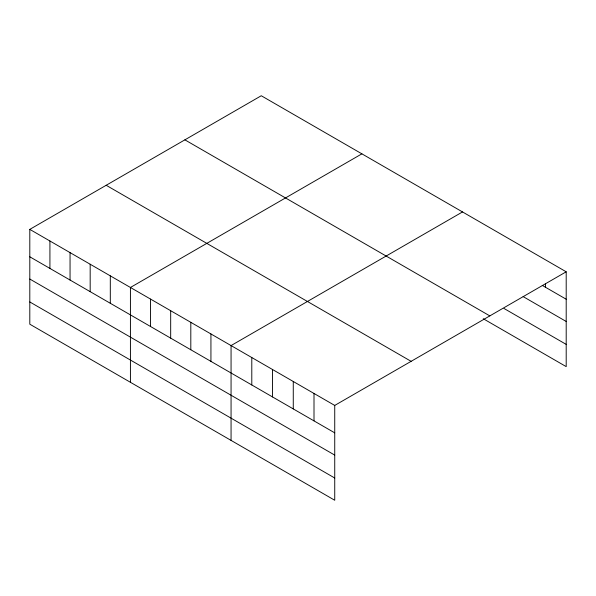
<?xml version="1.0" encoding="UTF-8"?>
<svg xmlns="http://www.w3.org/2000/svg" width="596" height="596" viewBox="0 0 596 596"><rect width="100%" height="100%" fill="white"/><g stroke="black" fill="none" stroke-linecap="round" stroke-linejoin="round"><path stroke-width="0.89" d="M334.736 455.098L334.736 405.429L29.8 229.378L29.8 324.202L334.736 500.253L334.736 455.098L29.8 279.04M483.259 318.733L566.2 366.622L566.2 271.798L261.264 95.747L29.8 229.378M361.891 153.843L130.427 287.473L130.427 382.297M462.518 211.938L231.062 345.576L231.062 440.399M334.736 405.429L566.2 271.798M542.271 285.41L566.2 299.222M523.132 296.599L566.2 321.467M503.993 308.467L566.2 344.384M184.879 139.844L489.815 315.895M106.185 185.281L411.121 361.332M29.8 256.801L334.736 432.852M29.8 301.956L334.736 478.014M545.467 283.592L545.467 287.25M314.003 393.457L314.003 420.88M293.269 381.492L293.269 408.916M272.528 369.52L272.528 396.943M251.795 357.548L251.795 384.971M210.932 333.954L210.932 361.377M190.809 322.332L190.809 349.755M170.679 310.717L170.679 338.141M150.557 299.095L150.557 326.519M110.305 275.859L110.305 303.282M90.175 264.237L90.175 291.66M70.052 252.615L70.052 280.038M49.922 241L49.922 268.423"/></g></svg>
